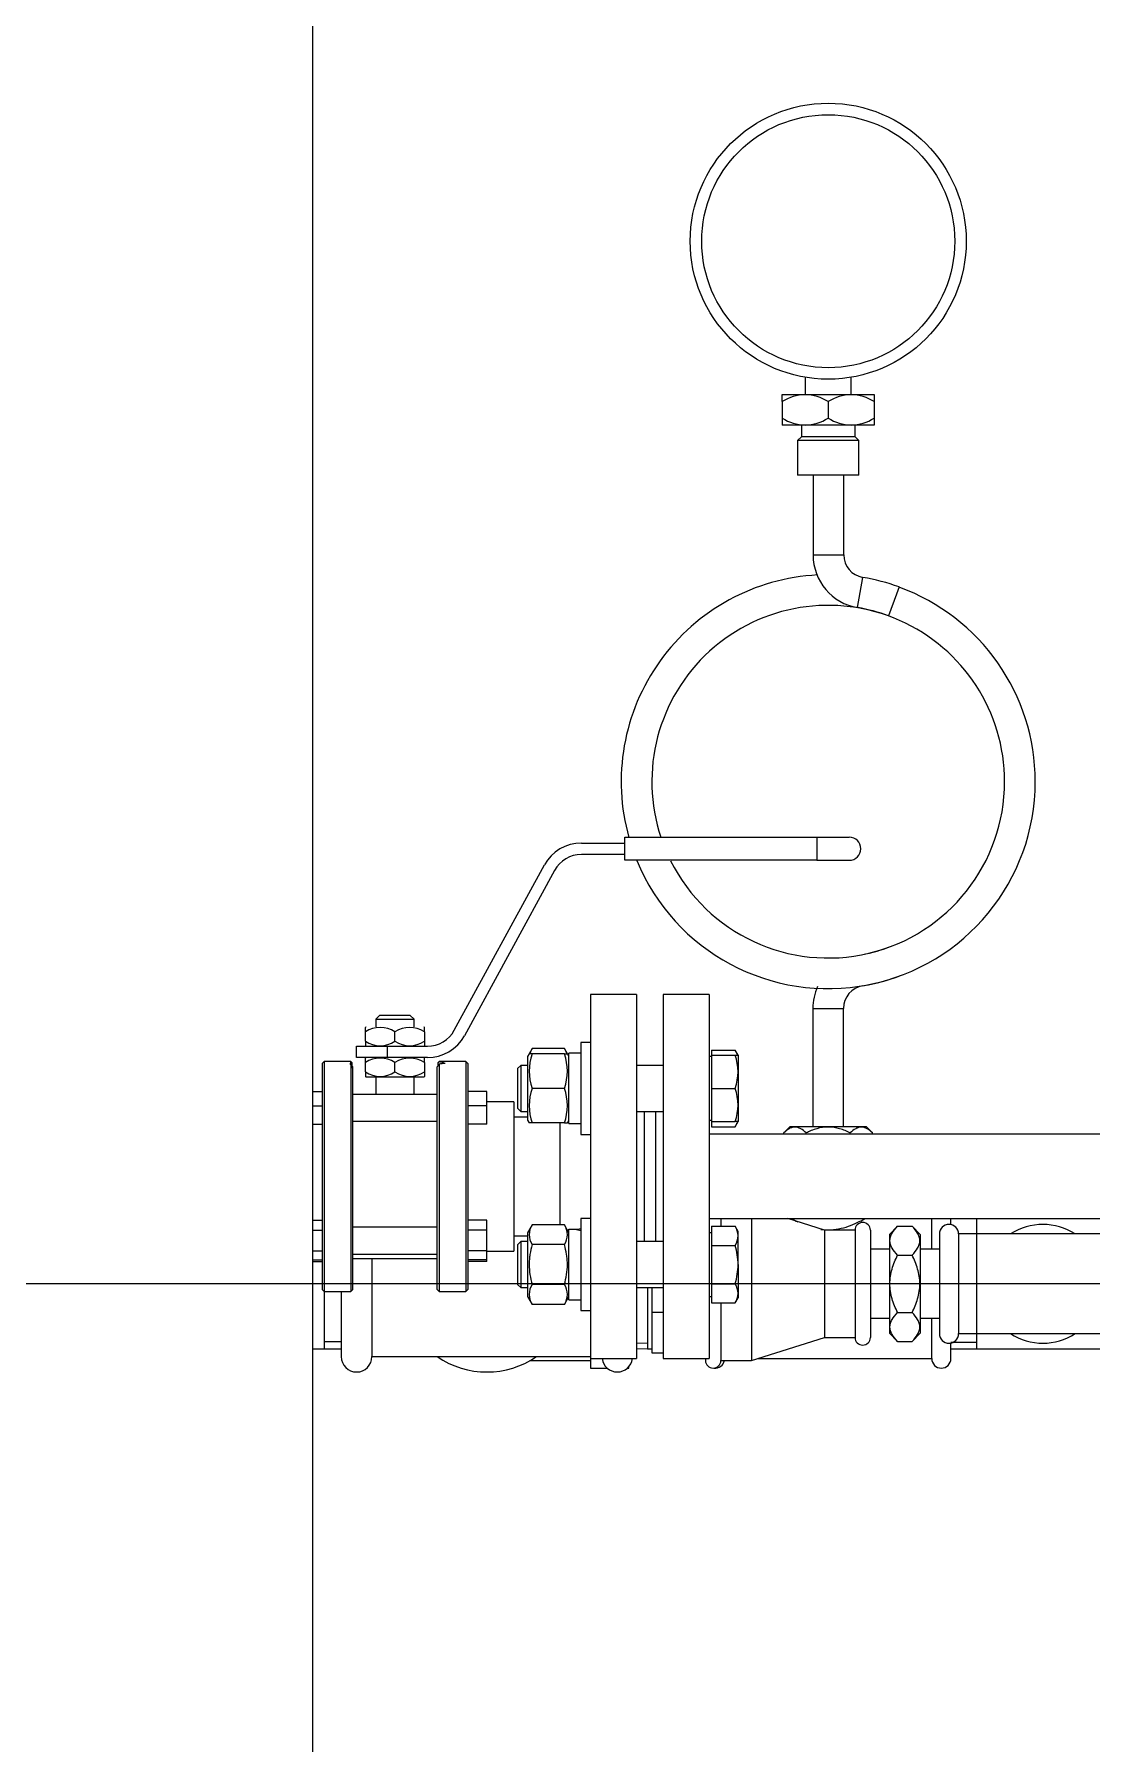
# Model space of a CAD drawing. Extents: x -681219 to -550379, y -242630 to -158199.
# Drawn here: x -636433 to -635917, y -178615 to -177781 of the extents above; entities that cross this region are included whole.
import ezdxf
from ezdxf.lldxf.tags import DXFTag

# ---------------------------------------------------------------- set-up
doc = ezdxf.new("R2010")
doc.units = 0
doc.header["$LTSCALE"] = 1000
for name, color, linetype in [('$TD_AUDIT_GENERATED_(2AE)', 7, 'CONTINUOUS'), ('$TD_AUDIT_GENERATED_(65C)', 7, 'CONTINUOUS'), ('12_GB93', 7, 'CONTINUOUS'), ('12_GB97.1', 7, 'CONTINUOUS'), ('Default', 7, 'CONTINUOUS'), ('DN15-PN1.6_GB911', 7, 'CONTINUOUS'), ('DN15_GB3289.10_A', 7, 'CONTINUOUS'), ('DN15_GB3289.2_A', 7, 'CONTINUOUS'), ('DN25_GB3289.10_A', 7, 'CONTINUOUS'), ('DN25×15_GB3289.1', 7, 'CONTINUOUS'), ('DN25×15_GB3289.2', 7, 'CONTINUOUS'), ('M12_GB6170', 7, 'CONTINUOUS'), ('M12×50_GB5782', 7, 'CONTINUOUS'), ('MYGL011000352', 7, 'CONTINUOUS'), ('MYGL165_070102', 7, 'CONTINUOUS'), ('Y(YZ.Z)-100压力表1.', 7, 'CONTINUOUS'), ('不锈钢内接头DN15', 7, 'CONTINUOUS'), ('不锈钢外丝D25', 7, 'CONTINUOUS'), ('不锈钢弯头D25', 7, 'CONTINUOUS'), ('环形虹吸管G0.5（铜）', 7, 'CONTINUOUS'), ('球阀DN15法兰不锈钢', 7, 'CONTINUOUS')]:
    doc.layers.add(name, color=color, linetype=linetype)
tags = doc.linetypes.add('CENTER2', pattern=[28.575, 19.05, -3.175, 3.175, -3.175]).pattern_tags.tags
tags[10:11] = [DXFTag(74, 4), DXFTag(75, 0), DXFTag(340, '0'), DXFTag(46, 0.0), DXFTag(50, 0.0), DXFTag(44, 0.0), DXFTag(45, 0.0)]
tags[8:9] = [DXFTag(74, 4), DXFTag(75, 0), DXFTag(340, '0'), DXFTag(46, 0.0), DXFTag(50, 0.0), DXFTag(44, 0.0), DXFTag(45, 0.0)]
tags[6:7] = [DXFTag(74, 4), DXFTag(75, 0), DXFTag(340, '0'), DXFTag(46, 0.0), DXFTag(50, 0.0), DXFTag(44, 0.0), DXFTag(45, 0.0)]
tags[4:5] = [DXFTag(74, 4), DXFTag(75, 0), DXFTag(340, '0'), DXFTag(46, 0.0), DXFTag(50, 0.0), DXFTag(44, 0.0), DXFTag(45, 0.0)]

# ---------------------------------------------------------------- blocks, each defined once
blk = doc.blocks.new('SEANNOT_GROUP57')
at = {"layer": 'Default', "color": 7, "linetype": 'CENTER2'}
blk.add_line((634.561, 521.491), (277.05, 521.491), dxfattribs=at)

msp = doc.modelspace()

# ---------------------------------------------------------------- linework, layer by layer
at = {"layer": '$TD_AUDIT_GENERATED_(2AE)', "color": 7, "linetype": 'Continuous'}
msp.add_line((-636297.343, -177720.0298), (-636297.343, -179156.4514), dxfattribs=at)
at = {"layer": '$TD_AUDIT_GENERATED_(65C)', "color": 7, "linetype": 'Continuous'}
for p, q in [((-635973.213, -178422.3427), (-635973.213, -178358.7512)), ((-635985.9313, -178419.0696), (-635973.213, -178419.0696)), ((-635985.9313, -178422.3427), (-635867.1647, -178422.3427))]:
    msp.add_line(p, q, dxfattribs=at)
at = {"layer": '12_GB93', "color": 7, "linetype": 'Continuous'}
for p, q in [((-636172.2172, -178312.4023), (-636172.2172, -178277.988)), ((-636166.4192, -178277.988), (-636172.2172, -178277.988)), ((-636172.2172, -178312.4023), (-636166.4192, -178312.4023)), ((-636172.2172, -178398.3668), (-636172.2172, -178363.9525)), ((-636172.2172, -178365.6358), (-636172.2172, -178364.6796)), ((-636166.4192, -178363.9525), (-636167.2683, -178363.9525)), ((-636172.2172, -178398.3668), (-636166.4192, -178398.3668))]:
    msp.add_line(p, q, dxfattribs=at)
for centre, start, end in [((-636171.3681, -178381.1597), 73.285053, 92.8284743), ((-636167.2683, -178381.1597), 87.1715257, 96.8420175)]:
    msp.add_arc(centre, 17.2071, start, end, dxfattribs=at)
at = {"layer": '12_GB97.1', "color": 7, "linetype": 'Continuous'}
for p, q in [((-636166.4192, -178272.7511), (-636166.4192, -178317.6393)), ((-636161.7433, -178272.7511), (-636166.4192, -178272.7511)), ((-636166.4192, -178317.6393), (-636161.7433, -178317.6393)), ((-636166.4192, -178358.7156), (-636166.4192, -178403.6037)), ((-636161.7433, -178358.7156), (-636166.4192, -178358.7156)), ((-636166.4192, -178403.6037), (-636161.7433, -178403.6037))]:
    msp.add_line(p, q, dxfattribs=at)
at = {"layer": 'DN15-PN1.6_GB911', "color": 7, "linetype": 'Continuous'}
for p, q in [((-636126.2069, -178249.3362), (-636126.2069, -178427.0186)), ((-636103.7628, -178249.3362), (-636126.2069, -178249.3362)), ((-636103.7628, -178249.3362), (-636103.7628, -178427.0186)), ((-636129.9476, -178306.4172), (-636129.9476, -178369.9376)), ((-636126.2069, -178427.0186), (-636103.7628, -178427.0186))]:
    msp.add_line(p, q, dxfattribs=at)
at = {"layer": 'DN15_GB3289.10_A', "color": 7, "linetype": 'Continuous'}
for p, q in [((-635991.5423, -178366.2325), (-635991.5423, -178414.8614)), ((-635982.1906, -178366.2325), (-635982.1906, -178414.8614)), ((-635941.0432, -178366.2325), (-635982.1906, -178366.2325)), ((-635899.8957, -178366.2325), (-635941.0432, -178366.2325)), ((-635982.1906, -178414.8614), (-635941.0432, -178414.8614)), ((-635941.0432, -178414.8614), (-635899.8957, -178414.8614))]:
    msp.add_line(p, q, dxfattribs=at)
for centre, radius, start, end in [((-635986.8665, -178366.2325), 4.6759, 0, 180), ((-635941.0432, -178390.547), 28.9903, 57.0041145, 122.9958855), ((-635986.8665, -178414.8614), 4.6759, 180, 0), ((-635941.0432, -178390.547), 28.9903, 237.0041145, 302.9958855)]:
    msp.add_arc(centre, radius, start, end, dxfattribs=at)
at = {"layer": 'DN15_GB3289.2_A', "color": 7, "linetype": 'Continuous'}
for start, end in [(57.0041145, 122.9958855), (237.0041145, 302.9958855)]:
    msp.add_arc((-635941.0432, -178390.547), 28.9903, start, end, dxfattribs=at)
at = {"layer": 'DN25_GB3289.10_A', "color": 7, "linetype": 'Continuous'}
for p, q in [((-636268.3528, -178378.2139), (-636268.3528, -178426.0834)), ((-636283.3155, -178394.2876), (-636283.3155, -178426.0834)), ((-636268.3528, -178426.0834), (-636212.2425, -178426.0834)), ((-636212.2425, -178426.0834), (-636161.7433, -178426.0834))]:
    msp.add_line(p, q, dxfattribs=at)
for centre, radius, start, end in [((-636275.8341, -178426.0834), 7.4814, 180, 0), ((-636212.2425, -178390.547), 43.0178, 235.6988472, 304.3011528), ((-636148.651, -178426.0834), 7.4814, 187.1807558, 352.8192442)]:
    msp.add_arc(centre, radius, start, end, dxfattribs=at)
at = {"layer": 'DN25×15_GB3289.1', "color": 7, "linetype": 'Continuous'}
for p, q in [((-635995.283, -178373.7139), (-635995.283, -178358.7512)), ((-635985.9313, -178361.6511), (-635985.9313, -178358.7512)), ((-635995.283, -178427.0186), (-635995.283, -178407.38)), ((-635985.9313, -178427.0186), (-635985.9313, -178419.4428)), ((-636080.2277, -178427.0186), (-635995.283, -178427.0186))]:
    msp.add_line(p, q, dxfattribs=at)
for centre, start, end in [((-636100.9573, -178427.0186), 263.9558021, 348.463041), ((-635990.6072, -178427.0186), 180, 0)]:
    msp.add_arc(centre, 4.6759, start, end, dxfattribs=at)
for points, knots in [([(-636063.6414, -178358.7415), (-636063.6226, -178358.752), (-636063.6038, -178358.7626), (-636062.6533, -178359.2951), (-636061.6516, -178359.8306), (-636060.5862, -178360.3533)], [0.6244801363, 0.6244801363, 0.6244801363, 0.6244801363, 0.625, 0.625, 0.6507119521, 0.6507119521, 0.6507119521, 0.6507119521]), ([(-636049.4175, -178363.9723), (-636048.2279, -178364.1369), (-636047.0151, -178364.2284), (-636042.3301, -178364.2303), (-636038.9276, -178363.4963), (-636032.9304, -178361.3935), (-636030.2461, -178360.0428), (-636027.9578, -178358.761), (-636027.9306, -178358.7457), (-636027.9035, -178358.7305)], [0.727937079, 0.727937079, 0.727937079, 0.727937079, 0.75, 0.75, 0.8125, 0.8125, 0.875, 0.875, 0.875752679, 0.875752679, 0.875752679, 0.875752679])]:
    msp.add_open_spline(points, degree=3, knots=knots, dxfattribs=at)
at = {"layer": 'DN25×15_GB3289.2', "color": 7, "linetype": 'Continuous'}
for p, q in [((-636098.1518, -178358.7512), (-636098.1518, -178362.4282)), ((-636083.189, -178358.7512), (-636083.189, -178427.9538)), ((-636047.6526, -178364.3622), (-636065.4208, -178358.7512)), ((-636047.6526, -178364.3622), (-636047.6526, -178416.7317)), ((-636032.6898, -178364.3622), (-636047.6526, -178364.3622)), ((-636032.6898, -178364.3622), (-636032.6898, -178416.7317)), ((-636025.2085, -178364.3622), (-636025.2085, -178416.7317)), ((-636098.1518, -178399.8911), (-636098.1518, -178427.9538)), ((-636083.189, -178427.9538), (-636047.6526, -178416.7317)), ((-636047.6526, -178416.7317), (-636032.6898, -178416.7317)), ((-636105.6331, -178427.0186), (-636105.6331, -178427.9538)), ((-636098.1518, -178427.9538), (-636083.189, -178427.9538))]:
    msp.add_line(p, q, dxfattribs=at)
for centre, start, end in [((-636028.9492, -178364.3622), 0, 180), ((-636028.9492, -178416.7317), 180, 0), ((-636101.8924, -178427.9538), 180, 0)]:
    msp.add_arc(centre, 3.7407, start, end, dxfattribs=at)
at = {"layer": 'M12_GB6170', "color": 7, "linetype": 'Continuous'}
for p, q in [((-636191.661, -178278.3621), (-636192.4169, -178279.6713)), ((-636190.1572, -178275.7575), (-636191.661, -178278.3621)), ((-636190.1574, -178278.3621), (-636191.661, -178278.3621)), ((-636174.4768, -178278.3621), (-636190.1574, -178278.3621)), ((-636174.477, -178275.7575), (-636190.1572, -178275.7575)), ((-636172.9732, -178278.3621), (-636174.477, -178275.7575)), ((-636174.4768, -178278.3621), (-636172.9732, -178278.3621)), ((-636172.2172, -178279.6713), (-636172.9732, -178278.3621)), ((-636192.4169, -178279.6713), (-636192.4169, -178310.719)), ((-636174.477, -178295.1952), (-636190.1572, -178295.1952)), ((-636192.4169, -178310.719), (-636191.661, -178312.0282)), ((-636190.1574, -178312.0282), (-636191.661, -178312.0282)), ((-636174.4768, -178312.0282), (-636190.1574, -178312.0282)), ((-636174.4768, -178312.0282), (-636172.9732, -178312.0282)), ((-636172.9732, -178312.0282), (-636172.2172, -178310.719)), ((-636190.1572, -178361.7219), (-636192.4169, -178365.6358)), ((-636174.477, -178361.7219), (-636190.1572, -178361.7219)), ((-636172.2172, -178365.6358), (-636174.477, -178361.7219)), ((-636192.4169, -178365.6358), (-636192.4169, -178396.6835)), ((-636174.4768, -178371.4408), (-636190.1574, -178371.4408)), ((-636174.4768, -178390.8785), (-636190.1574, -178390.8785)), ((-636192.4169, -178396.6835), (-636190.1572, -178400.5974)), ((-636174.477, -178400.5974), (-636190.1572, -178400.5974)), ((-636174.477, -178400.5974), (-636172.2172, -178396.6835))]:
    msp.add_line(p, q, dxfattribs=at)
for centre, radius, start, end in [((-636167.139, -178286.7783), 24.5088, 159.9161491, 200.0855317), ((-636182.9417, -178280.6171), 8.6994, 146.0398026, 161.9737368), ((-636181.6925, -178280.6171), 8.6994, 15.1121031, 33.9600488), ((-636197.4951, -178286.7783), 24.5087, 339.9144081, 20.0839111), ((-636167.1391, -178303.612), 24.5087, 159.9144081, 200.0839111), ((-636197.4952, -178303.612), 24.5088, 339.9161491, 20.0855317), ((-636182.9417, -178366.5816), 8.6994, 146.0398026, 213.9572863), ((-636181.6925, -178366.5816), 8.6994, 326.0428623, 33.9600488), ((-636182.9417, -178395.7378), 8.6994, 146.0428623, 213.9600488), ((-636181.6925, -178395.7378), 8.6994, 326.0398026, 33.9572863)]:
    msp.add_arc(centre, radius, start, end, dxfattribs=at)
for points, knots in [([(-636190.1574, -178371.4408), (-636190.6109, -178373.0118), (-636190.9887, -178374.6035), (-636191.384, -178377.038), (-636191.4872, -178377.8592), (-636191.626, -178379.5118), (-636191.6609, -178380.3356), (-636191.6612, -178382.7993), (-636191.5201, -178384.4315), (-636190.9967, -178387.6783), (-636190.6138, -178389.2977), (-636190.1574, -178390.8785)], [0, 0, 0, 0, 0.25, 0.25, 0.375, 0.375, 0.5, 0.5, 0.75, 0.75, 1, 1, 1, 1]), ([(-636174.4768, -178390.8785), (-636174.0204, -178389.2977), (-636173.6375, -178387.6783), (-636173.1141, -178384.4315), (-636172.973, -178382.7993), (-636172.9732, -178380.3356), (-636173.0082, -178379.5118), (-636173.147, -178377.8592), (-636173.2502, -178377.038), (-636173.6455, -178374.6035), (-636174.0232, -178373.0118), (-636174.4768, -178371.4408)], [0, 0, 0, 0, 0.25, 0.25, 0.5, 0.5, 0.625, 0.625, 0.75, 0.75, 1, 1, 1, 1])]:
    msp.add_open_spline(points, degree=3, knots=knots, dxfattribs=at)
at = {"layer": 'M12×50_GB5782', "color": 7, "linetype": 'Continuous'}
for p, q in [((-636102.6406, -178276.4637), (-636091.1844, -178276.4637)), ((-636102.6406, -178276.4637), (-636102.6406, -178278.9737)), ((-636102.6406, -178278.9737), (-636091.1842, -178278.9737)), ((-636102.6406, -178278.9737), (-636102.6406, -178295.1952)), ((-636089.7352, -178278.9737), (-636091.1844, -178276.4637)), ((-636091.1842, -178278.9737), (-636089.7352, -178278.9737)), ((-636089.7352, -178278.9737), (-636089.7352, -178311.4166)), ((-636195.7087, -178283.9731), (-636197.2798, -178285.5442)), ((-636197.2798, -178285.5442), (-636197.2798, -178304.8461)), ((-636195.7087, -178283.9731), (-636195.7087, -178306.4172)), ((-636192.4169, -178283.9731), (-636195.7087, -178283.9731)), ((-636126.2069, -178283.9731), (-636139.2993, -178283.9731)), ((-636102.6406, -178279.6713), (-636103.7628, -178279.6713)), ((-636102.6406, -178295.1952), (-636091.1844, -178295.1952)), ((-636102.6406, -178295.1952), (-636102.6406, -178311.4166)), ((-636197.2798, -178304.8461), (-636195.7087, -178306.4172)), ((-636195.7087, -178306.4172), (-636192.4169, -178306.4172)), ((-636139.2993, -178306.4172), (-636126.2069, -178306.4172)), ((-636103.7628, -178310.719), (-636102.6406, -178310.719)), ((-636102.6406, -178311.4166), (-636091.1842, -178311.4166)), ((-636102.6406, -178311.4166), (-636102.6406, -178313.9266)), ((-636091.1844, -178313.9266), (-636089.7352, -178311.4166)), ((-636089.7352, -178311.4166), (-636091.1842, -178311.4166)), ((-636102.6406, -178313.9266), (-636091.1844, -178313.9266)), ((-636102.6406, -178362.4282), (-636091.1844, -178362.4282)), ((-636102.6406, -178362.4282), (-636102.6406, -178371.7939)), ((-636089.7352, -178364.9382), (-636091.1844, -178362.4282)), ((-636195.7087, -178369.9376), (-636197.2798, -178371.5087)), ((-636195.7087, -178369.9376), (-636195.7087, -178392.3817)), ((-636192.4169, -178369.9376), (-636195.7087, -178369.9376)), ((-636126.2069, -178369.9376), (-636139.2993, -178369.9376)), ((-636102.6406, -178365.6358), (-636103.7628, -178365.6358)), ((-636089.7352, -178381.1597), (-636089.7352, -178364.9382)), ((-636197.2798, -178371.5087), (-636197.2798, -178390.8106)), ((-636102.6406, -178371.7939), (-636091.1842, -178371.7939)), ((-636102.6406, -178371.7939), (-636102.6406, -178390.5254)), ((-636089.7352, -178381.1597), (-636089.7352, -178397.3811)), ((-636197.2798, -178390.8106), (-636195.7087, -178392.3817)), ((-636195.7087, -178392.3817), (-636192.4169, -178392.3817)), ((-636139.2993, -178392.3817), (-636126.2069, -178392.3817)), ((-636102.6406, -178390.5254), (-636091.1842, -178390.5254)), ((-636102.6406, -178390.5254), (-636102.6406, -178399.8911)), ((-636103.7628, -178396.6835), (-636102.6406, -178396.6835)), ((-636102.6406, -178399.8911), (-636091.1844, -178399.8911)), ((-636091.1844, -178399.8911), (-636089.7352, -178397.3811))]:
    msp.add_line(p, q, dxfattribs=at)
for centre, radius, start, end in [((-636098.1378, -178281.1468), 8.3833, 15.2184717, 33.9600488), ((-636113.3662, -178287.0841), 23.6182, 339.9144082, 20.0839111), ((-636113.3663, -178303.3062), 23.6183, 339.9161491, 20.0855316), ((-636098.1377, -178309.2436), 8.3833, 326.0398026, 341.9650924), ((-636098.1378, -178367.1112), 8.3833, 326.0428623, 33.9600488), ((-636098.1377, -178395.2081), 8.3833, 326.0398026, 33.9572862)]:
    msp.add_arc(centre, radius, start, end, dxfattribs=at)
for points in [[(-636089.7352, -178381.1597), (-636089.7352, -178379.5761), (-636089.875, -178377.9709), (-636090.3829, -178374.8426), (-636090.747, -178373.3083), (-636091.1842, -178371.7939)], [(-636091.1842, -178390.5254), (-636090.7444, -178389.0021), (-636090.3756, -178387.442), (-636089.8713, -178384.3147), (-636089.7352, -178382.7423), (-636089.7352, -178381.1597)]]:
    msp.add_open_spline(points, degree=3, knots=[0, 0, 0, 0, 0.5, 0.5, 1, 1, 1, 1], dxfattribs=at)
at = {"layer": 'MYGL011000352', "color": 7, "linetype": 'Continuous'}
for p, q in [((-636291.732, -178390.547), (-636291.732, -178422.3427)), ((-636283.3155, -178418.8742), (-636291.732, -178418.8742)), ((-636297.343, -178422.3427), (-636283.3155, -178422.3427))]:
    msp.add_line(p, q, dxfattribs=at)
at = {"layer": 'MYGL165_070102', "color": 7, "linetype": 'Continuous'}
for p, q in [((-635826.9524, -178317.6037), (-636103.7628, -178317.6037)), ((-636103.7628, -178358.7512), (-635826.9524, -178358.7512))]:
    msp.add_line(p, q, dxfattribs=at)
at = {"layer": 'Y(YZ.Z)-100压力表1.', "color": 7, "linetype": 'Continuous'}
for p, q in [((-636056.9858, -177948.2048), (-636056.9858, -177956.6279)), ((-636034.5417, -177956.6279), (-636034.5417, -177948.2048)), ((-636068.2078, -177956.6279), (-636056.9858, -177956.6279)), ((-636068.2078, -177960.1), (-636068.2078, -177956.6279)), ((-636068.2078, -177960.1), (-636068.2078, -177968.1185)), ((-636056.9858, -177956.6279), (-636034.5417, -177956.6279)), ((-636045.7637, -177960.1), (-636045.7637, -177968.1185)), ((-636034.5417, -177956.6279), (-636023.3196, -177956.6279)), ((-636023.3196, -177956.6279), (-636023.3196, -177960.1)), ((-636023.3196, -177960.1), (-636023.3196, -177968.1185)), ((-636068.2078, -177968.1185), (-636068.2078, -177971.5907)), ((-636023.3196, -177968.1185), (-636023.3196, -177971.5907)), ((-636056.9858, -177971.5907), (-636068.2078, -177971.5907)), ((-636058.8561, -177977.2017), (-636060.7264, -177979.072)), ((-636058.8561, -177971.5907), (-636058.8561, -177977.2017)), ((-636032.6713, -177977.2017), (-636058.8561, -177977.2017)), ((-636034.5417, -177971.5907), (-636056.9858, -177971.5907)), ((-636023.3196, -177971.5907), (-636034.5417, -177971.5907)), ((-636032.6713, -177977.2017), (-636032.6713, -177971.5907)), ((-636030.801, -177979.072), (-636032.6713, -177977.2017)), ((-636030.801, -177979.072), (-636060.7264, -177979.072)), ((-636060.7264, -177979.072), (-636060.7264, -177995.9051)), ((-636030.801, -177995.9051), (-636030.801, -177979.072)), ((-636030.801, -177995.9051), (-636060.7264, -177995.9051))]:
    msp.add_line(p, q, dxfattribs=at)
for radius in [67.3323, 61.7212]:
    msp.add_circle((-636045.7637, -177881.8143), radius, dxfattribs=at)
for centre, radius, start, end in [((-636056.3628, -177978.5125), 21.8934, 91.6304664, 122.7537811), ((-636057.7533, -177978.9799), 22.3651, 57.5824775, 88.033275), ((-636033.9176, -177978.5162), 21.8972, 91.6332439, 122.7510036), ((-636035.1652, -177978.5144), 21.8953, 57.2476298, 88.3681228), ((-636056.3362, -177949.62), 21.9802, 237.309237, 268.3065156), ((-636057.6112, -177949.6981), 21.9015, 271.6363727, 302.7478747), ((-636033.918, -177949.7039), 21.8956, 237.2478629, 268.3678896), ((-636035.1633, -177949.7105), 21.889, 271.6272879, 302.7569596)]:
    msp.add_arc(centre, radius, start, end, dxfattribs=at)
at = {"layer": '不锈钢内接头DN15', "color": 7, "linetype": 'Continuous'}
for p, q in [((-636011.9083, -178362.4711), (-636015.8568, -178366.4196)), ((-636011.9083, -178362.4711), (-636004.8425, -178362.4711)), ((-636000.8941, -178366.4196), (-636004.8425, -178362.4711)), ((-636015.8568, -178366.4196), (-636015.8568, -178414.6743)), ((-636000.8941, -178366.4196), (-636000.8941, -178414.6743)), ((-636015.8568, -178373.7139), (-636025.2085, -178373.7139)), ((-636011.9083, -178376.509), (-636004.8425, -178376.509)), ((-635991.5423, -178373.7139), (-636000.8941, -178373.7139)), ((-636025.2085, -178407.38), (-636015.8568, -178407.38)), ((-636011.9083, -178404.5849), (-636004.8425, -178404.5849)), ((-636000.8941, -178407.38), (-635991.5423, -178407.38)), ((-636015.8568, -178414.6743), (-636011.9083, -178418.6228)), ((-636011.9083, -178418.6228), (-636004.8425, -178418.6228)), ((-636004.8425, -178418.6228), (-636000.8941, -178414.6743))]:
    msp.add_line(p, q, dxfattribs=at)
for points, knots in [([(-636011.9083, -178376.509), (-636013.0021, -178375.4152), (-636013.9393, -178374.2913), (-636014.7788, -178372.823), (-636014.9299, -178372.5261), (-636015.1938, -178371.925), (-636015.3065, -178371.6205), (-636015.5772, -178370.7097), (-636015.6694, -178370.1018), (-636015.67, -178368.8842), (-636015.5784, -178368.2745), (-636015.2157, -178367.0536), (-636014.9482, -178366.4539), (-636013.9439, -178364.6955), (-636013.0066, -178363.5694), (-636011.9083, -178362.4711)], [0, 0, 0, 0, 0.25, 0.25, 0.3125, 0.3125, 0.375, 0.375, 0.5, 0.5, 0.625, 0.625, 0.75, 0.75, 1, 1, 1, 1]), ([(-636004.8425, -178376.509), (-636003.7487, -178375.4152), (-636002.8115, -178374.2913), (-636001.972, -178372.823), (-636001.821, -178372.5261), (-636001.5571, -178371.925), (-636001.4443, -178371.6205), (-636001.1736, -178370.7097), (-636001.0814, -178370.1018), (-636001.0808, -178368.8842), (-636001.1725, -178368.2745), (-636001.5351, -178367.0536), (-636001.8026, -178366.4539), (-636002.8069, -178364.6955), (-636003.7442, -178363.5694), (-636004.8425, -178362.4711)], [0, 0, 0, 0, 0.25, 0.25, 0.3125, 0.3125, 0.375, 0.375, 0.5, 0.5, 0.625, 0.625, 0.75, 0.75, 1, 1, 1, 1]), ([(-636011.9083, -178404.5849), (-636012.9972, -178402.407), (-636013.9372, -178400.16), (-636015.2901, -178395.4215), (-636015.6679, -178393.013), (-636015.6707, -178389.3414), (-636015.5765, -178388.1023), (-636015.2168, -178385.6828), (-636014.9526, -178384.4925), (-636014.2834, -178382.1443), (-636013.8768, -178380.9819), (-636012.9592, -178378.7044), (-636012.4516, -178377.5957), (-636011.9083, -178376.509)], [0, 0, 0, 0, 0.25, 0.25, 0.5, 0.5, 0.625, 0.625, 0.75, 0.75, 0.875, 0.875, 1, 1, 1, 1]), ([(-636004.8425, -178404.5849), (-636003.7536, -178402.407), (-636002.8136, -178400.16), (-636001.4607, -178395.4215), (-636001.0829, -178393.013), (-636001.0802, -178389.3414), (-636001.1744, -178388.1023), (-636001.534, -178385.6828), (-636001.7983, -178384.4925), (-636002.4674, -178382.1443), (-636002.8741, -178380.9819), (-636003.7917, -178378.7044), (-636004.2992, -178377.5957), (-636004.8425, -178376.509)], [0, 0, 0, 0, 0.25, 0.25, 0.5, 0.5, 0.625, 0.625, 0.75, 0.75, 0.875, 0.875, 1, 1, 1, 1]), ([(-636011.9083, -178418.6228), (-636013.0018, -178417.5293), (-636013.9388, -178416.4058), (-636014.7783, -178414.9379), (-636014.9293, -178414.6411), (-636015.1933, -178414.0401), (-636015.306, -178413.7357), (-636015.5769, -178412.8252), (-636015.6692, -178412.2174), (-636015.6702, -178411.0001), (-636015.5788, -178410.3907), (-636015.2167, -178409.1701), (-636014.9494, -178408.5703), (-636013.9455, -178406.8113), (-636013.0077, -178405.6844), (-636011.9083, -178404.5849)], [0, 0, 0, 0, 0.25, 0.25, 0.3125, 0.3125, 0.375, 0.375, 0.5, 0.5, 0.625, 0.625, 0.75, 0.75, 1, 1, 1, 1]), ([(-636004.8425, -178418.6228), (-636003.749, -178417.5293), (-636002.812, -178416.4058), (-636001.9725, -178414.9379), (-636001.8215, -178414.6411), (-636001.5576, -178414.0401), (-636001.4448, -178413.7357), (-636001.174, -178412.8252), (-636001.0816, -178412.2174), (-636001.0806, -178411.0001), (-636001.172, -178410.3907), (-636001.5341, -178409.1701), (-636001.8014, -178408.5703), (-636002.8053, -178406.8113), (-636003.7431, -178405.6844), (-636004.8425, -178404.5849)], [0, 0, 0, 0, 0.25, 0.25, 0.3125, 0.3125, 0.375, 0.375, 0.5, 0.5, 0.625, 0.625, 0.75, 0.75, 1, 1, 1, 1])]:
    msp.add_open_spline(points, degree=3, knots=knots, dxfattribs=at)
at = {"layer": '不锈钢外丝D25', "color": 7, "linetype": 'Continuous'}
for p, q in [((-636133.8753, -178392.3817), (-636133.8753, -178422.3427)), ((-636131.8179, -178392.3817), (-636131.8179, -178404.4073)), ((-636131.8179, -178404.4073), (-636126.2069, -178404.4073)), ((-636131.8179, -178404.4073), (-636131.8179, -178424.2131)), ((-636139.2129, -178419.4097), (-636133.8753, -178419.5765)), ((-636139.2993, -178422.1732), (-636133.8753, -178422.3427)), ((-636133.8753, -178422.3427), (-636131.8179, -178422.3427)), ((-636131.8179, -178424.2131), (-636126.2069, -178424.2131))]:
    msp.add_line(p, q, dxfattribs=at)
at = {"layer": '不锈钢弯头D25', "color": 7, "linetype": 'Continuous'}
for p, q in [((-636190.9996, -178427.9538), (-636161.9548, -178427.9538)), ((-636161.7433, -178427.0186), (-636161.7433, -178431.6944)), ((-636161.7433, -178431.6944), (-636153.5994, -178431.6944)), ((-636143.7025, -178431.6944), (-636143.0399, -178431.6944)), ((-636143.0399, -178431.6944), (-636143.0399, -178431.0319))]:
    msp.add_line(p, q, dxfattribs=at)
at = {"layer": '环形虹吸管G0.5（铜）', "color": 7, "linetype": 'Continuous'}
for p, q in [((-636053.1419, -177995.9051), (-636053.1419, -178034.8815)), ((-636038.1792, -178034.8815), (-636038.1792, -177995.9051)), ((-636053.1419, -178034.8815), (-636038.1792, -178034.8815)), ((-636031.4072, -178060.5983), (-636028.9135, -178045.8448)), ((-636011.1849, -178050.5279), (-636012.4544, -178054.0158)), ((-636012.4544, -178054.0158), (-636016.3378, -178064.6853)), ((-636053.2636, -178256.1832), (-636038.3009, -178256.1832)), ((-636053.2636, -178256.1832), (-636053.2636, -178313.863)), ((-636038.3009, -178313.863), (-636038.3009, -178256.1832)), ((-636064.2986, -178313.863), (-636067.3791, -178316.9434)), ((-636067.3791, -178317.6037), (-636067.3791, -178316.9434)), ((-636064.2986, -178313.863), (-636027.2659, -178313.863)), ((-636056.5806, -178317.6037), (-636056.5806, -178316.9434)), ((-636034.9838, -178317.6037), (-636034.9838, -178316.9434)), ((-636024.1854, -178316.9434), (-636027.2659, -178313.863)), ((-636024.1854, -178317.6037), (-636024.1854, -178316.9434))]:
    msp.add_line(p, q, dxfattribs=at)
for centre, radius, start, end in [((-636027.0603, -178034.8815), 26.0816, 180, 260.4059318), ((-636027.0603, -178034.8815), 11.1189, 180, 260.4059318), ((-636045.7637, -178145.5323), 100.9984, 92.9396502, 195.6921799), ((-636045.7637, -178145.5323), 101.1016, 70, 80.4059318), ((-636045.7637, -178145.5323), 100.9984, 0, 70), ((-636045.7637, -178145.5323), 86.0357, 0, 198.3768165), ((-636045.7637, -178145.5323), 86.1388, 70, 80.4059318), ((-636045.7637, -178145.5323), 100.9984, 202.3850434, 0), ((-636045.7637, -178145.5323), 86.0357, 206.6754825, 0), ((-636045.7637, -178145.5323), 86.0172, 279.5940682, 290), ((-636027.0603, -178256.1832), 26.2033, 156.0370987, 180), ((-636027.0603, -178256.1832), 11.2406, 99.5940682, 180), ((-636045.7637, -178145.5323), 100.9799, 279.5940682, 290)]:
    msp.add_arc(centre, radius, start, end, dxfattribs=at)
for points, knots in [([(-636056.5806, -178316.9434), (-636057.4214, -178316.1027), (-636058.2857, -178315.3816), (-636059.642, -178314.6061), (-636060.1081, -178314.3986), (-636061.0409, -178314.1214), (-636061.5083, -178314.0503), (-636062.4451, -178314.0497), (-636062.9145, -178314.1202), (-636063.8551, -178314.3997), (-636064.3145, -178314.6047), (-636065.6664, -178315.3765), (-636066.5334, -178316.0978), (-636067.3791, -178316.9434)], [0, 0, 0, 0, 0.25, 0.25, 0.375, 0.375, 0.5, 0.5, 0.625, 0.625, 0.75, 0.75, 1, 1, 1, 1]), ([(-636034.9838, -178316.9434), (-636036.6735, -178316.0986), (-636038.4041, -178315.3793), (-636041.0901, -178314.6105), (-636042.001, -178314.4063), (-636043.861, -178314.1259), (-636044.8189, -178314.051), (-636047.6512, -178314.0481), (-636049.5069, -178314.3365), (-636053.1662, -178315.3782), (-636054.9018, -178316.104), (-636056.5806, -178316.9434)], [0, 0, 0, 0, 0.25, 0.25, 0.375, 0.375, 0.5, 0.5, 0.75, 0.75, 1, 1, 1, 1]), ([(-636024.1854, -178316.9434), (-636025.0262, -178316.1026), (-636025.8906, -178315.3815), (-636027.247, -178314.606), (-636027.7132, -178314.3985), (-636028.6461, -178314.1213), (-636029.1135, -178314.0503), (-636030.0503, -178314.0498), (-636030.5198, -178314.1203), (-636031.4605, -178314.3999), (-636031.9198, -178314.605), (-636033.2716, -178315.3768), (-636034.1382, -178316.0978), (-636034.9838, -178316.9434)], [0, 0, 0, 0, 0.25, 0.25, 0.375, 0.375, 0.5, 0.5, 0.625, 0.625, 0.75, 0.75, 1, 1, 1, 1])]:
    msp.add_open_spline(points, degree=3, knots=knots, dxfattribs=at)
at = {"layer": '球阀DN15法兰不锈钢', "color": 7, "linetype": 'Continuous'}
for p, q in [((-636166.1453, -178175.4578), (-636144.9103, -178175.4578)), ((-636144.9103, -178172.6523), (-636051.3932, -178172.6523)), ((-636144.9103, -178183.8743), (-636144.9103, -178172.6523)), ((-636051.3932, -178172.6523), (-636035.4954, -178172.6523)), ((-636051.3932, -178172.6523), (-636051.3932, -178183.8743)), ((-636228.1544, -178266.7856), (-636184.2088, -178186.1831)), ((-636144.9103, -178181.0688), (-636166.1453, -178181.0688)), ((-636051.3932, -178183.8743), (-636144.9103, -178183.8743)), ((-636051.3932, -178183.8743), (-636035.4954, -178183.8743)), ((-636179.2824, -178188.869), (-636223.228, -178269.4715)), ((-636161.7433, -178249.3362), (-636161.7433, -178427.0186)), ((-636139.2993, -178249.3362), (-636161.7433, -178249.3362)), ((-636139.2993, -178249.3362), (-636139.2993, -178427.0186)), ((-636264.6121, -178259.6231), (-636266.4824, -178261.4935)), ((-636266.4824, -178261.4935), (-636247.779, -178261.4935)), ((-636266.4824, -178261.4935), (-636266.4824, -178265.2341)), ((-636249.6493, -178259.6231), (-636264.6121, -178259.6231)), ((-636247.779, -178261.4935), (-636249.6493, -178259.6231)), ((-636247.779, -178265.2341), (-636247.779, -178261.4935)), ((-636271.3453, -178265.2341), (-636271.5323, -178265.4212)), ((-636271.5323, -178267.6491), (-636271.5323, -178265.4212)), ((-636271.5323, -178272.1709), (-636271.5323, -178267.6491)), ((-636257.1307, -178272.1709), (-636257.1307, -178267.6491)), ((-636242.7291, -178265.4212), (-636242.9161, -178265.2341)), ((-636242.7291, -178267.6491), (-636242.7291, -178265.4238)), ((-636242.7291, -178267.6491), (-636242.7291, -178272.1709)), ((-636275.8341, -178280.1969), (-636275.8341, -178274.5858)), ((-636275.8341, -178274.5858), (-636260.8714, -178274.5858)), ((-636271.5323, -178272.1709), (-636271.5323, -178274.3988)), ((-636271.5323, -178274.3988), (-636271.3453, -178274.5858)), ((-636260.8714, -178274.5858), (-636241.2914, -178274.5858)), ((-636260.8714, -178274.5858), (-636260.8714, -178280.1969)), ((-636242.9161, -178274.5858), (-636242.7291, -178274.3988)), ((-636242.7291, -178272.1709), (-636242.7291, -178274.3988)), ((-636291.732, -178282.0672), (-636292.6672, -178283.0024)), ((-636292.6672, -178283.0024), (-636292.6672, -178393.3525)), ((-636291.732, -178282.0672), (-636291.732, -178394.2876)), ((-636278.6396, -178282.0672), (-636291.732, -178282.0672)), ((-636278.6396, -178283.1342), (-636278.6396, -178282.0672)), ((-636278.1417, -178282.5651), (-636278.6396, -178282.0672)), ((-636278.6396, -178283.3313), (-636278.6396, -178394.2876)), ((-636278.6396, -178283.3313), (-636278.1417, -178283.9043)), ((-636278.1417, -178282.5651), (-636278.1417, -178283.4767)), ((-636278.1417, -178283.4767), (-636278.1417, -178283.9043)), ((-636278.1417, -178283.9043), (-636278.1417, -178284.9546)), ((-636277.7045, -178284.6002), (-636278.1417, -178284.15)), ((-636278.1417, -178284.9546), (-636277.7045, -178285.4116)), ((-636277.7045, -178285.4116), (-636277.7045, -178284.6002)), ((-636277.7045, -178393.3525), (-636277.7045, -178285.4116)), ((-636260.8714, -178280.1969), (-636275.8341, -178280.1969)), ((-636271.3453, -178280.1969), (-636271.5323, -178280.3839)), ((-636271.5323, -178282.6118), (-636271.5323, -178280.3839)), ((-636271.5323, -178287.1336), (-636271.5323, -178282.6118)), ((-636271.5323, -178287.1336), (-636271.5323, -178289.3615)), ((-636241.2914, -178280.1969), (-636260.8714, -178280.1969)), ((-636257.1307, -178287.1336), (-636257.1307, -178282.6118)), ((-636242.7291, -178280.3839), (-636242.9161, -178280.1969)), ((-636242.7291, -178282.6118), (-636242.7291, -178280.3865)), ((-636242.7291, -178282.6118), (-636242.7291, -178287.1336)), ((-636242.7291, -178287.1336), (-636242.7291, -178289.3615)), ((-636236.557, -178284.6002), (-636236.1197, -178284.15)), ((-636236.557, -178393.3525), (-636236.557, -178284.6002)), ((-636235.6218, -178282.0672), (-636236.1197, -178282.5651)), ((-636236.1197, -178282.5651), (-636236.1197, -178282.7474)), ((-636235.9641, -178282.5841), (-636236.1197, -178282.7474)), ((-636236.1197, -178283.9043), (-636236.1197, -178282.7474)), ((-636236.1197, -178283.9043), (-636235.6218, -178283.3313)), ((-636236.1197, -178284.15), (-636236.1197, -178283.9043)), ((-636235.9641, -178283.7252), (-636235.9641, -178282.5841)), ((-636235.6218, -178282.2906), (-636235.6218, -178282.0672)), ((-636222.5294, -178282.0672), (-636235.6218, -178282.0672)), ((-636235.6218, -178283.3313), (-636235.6218, -178394.2876)), ((-636222.5294, -178282.0672), (-636222.5294, -178394.2876)), ((-636221.5942, -178283.0024), (-636222.5294, -178282.0672)), ((-636221.5942, -178283.0024), (-636221.5942, -178393.3525)), ((-636271.5323, -178289.3615), (-636271.3453, -178289.5486)), ((-636271.3453, -178289.5486), (-636242.9161, -178289.5486)), ((-636266.4824, -178289.5486), (-636266.4824, -178298.141)), ((-636247.779, -178298.141), (-636247.779, -178289.5486)), ((-636242.9161, -178289.5486), (-636242.7291, -178289.3615)), ((-636297.343, -178296.7684), (-636292.6672, -178296.7684)), ((-636297.343, -178303.7287), (-636292.6672, -178303.7287)), ((-636236.557, -178298.141), (-636277.7045, -178298.141)), ((-636212.2425, -178296.7684), (-636221.5942, -178296.7684)), ((-636212.2425, -178303.7287), (-636221.5942, -178303.7287)), ((-636212.2425, -178303.7287), (-636212.2425, -178296.7684)), ((-636199.1502, -178301.7058), (-636212.2425, -178301.7058)), ((-636212.2425, -178312.5872), (-636212.2425, -178303.7287)), ((-636199.1502, -178301.7058), (-636199.1502, -178374.6491)), ((-636277.7045, -178311.2621), (-636236.557, -178311.2621)), ((-636192.4169, -178309.1871), (-636199.1502, -178309.1871)), ((-636176.7061, -178312.1293), (-636176.7061, -178361.7219)), ((-636135.5586, -178306.4172), (-636135.5586, -178369.9376)), ((-636297.343, -178312.5872), (-636292.6672, -178312.5872)), ((-636212.2425, -178312.5872), (-636221.5942, -178312.5872)), ((-636297.343, -178359.5448), (-636292.6672, -178359.5448)), ((-636212.2425, -178359.5448), (-636221.5942, -178359.5448)), ((-636212.2425, -178364.2904), (-636212.2425, -178359.5448)), ((-636297.343, -178364.2904), (-636292.6672, -178364.2904)), ((-636236.557, -178362.9473), (-636277.7045, -178362.9473)), ((-636212.2425, -178364.2904), (-636221.5942, -178364.2904)), ((-636212.2425, -178374.4144), (-636212.2425, -178364.2904)), ((-636199.1502, -178367.1677), (-636192.4169, -178367.1677)), ((-636297.343, -178374.4144), (-636292.6672, -178374.4144)), ((-636297.343, -178378.8437), (-636292.6672, -178378.8437)), ((-636277.7045, -178376.0684), (-636236.557, -178376.0684)), ((-636277.7045, -178378.2139), (-636236.557, -178378.2139)), ((-636212.2425, -178374.4144), (-636221.5942, -178374.4144)), ((-636212.2425, -178378.8437), (-636221.5942, -178378.8437)), ((-636212.2425, -178378.8437), (-636212.2425, -178374.4144)), ((-636212.2425, -178374.6491), (-636199.1502, -178374.6491)), ((-636212.2425, -178379.5864), (-636212.2425, -178378.8437)), ((-636297.343, -178379.5864), (-636292.6672, -178379.5864)), ((-636212.2425, -178379.5864), (-636221.5942, -178379.5864)), ((-636292.6672, -178393.3525), (-636291.732, -178394.2876)), ((-636291.732, -178394.2876), (-636278.6396, -178394.2876)), ((-636278.6396, -178394.2876), (-636277.7045, -178393.3525)), ((-636236.557, -178393.3525), (-636235.6218, -178394.2876)), ((-636235.6218, -178394.2876), (-636222.5294, -178394.2876)), ((-636222.5294, -178394.2876), (-636221.5942, -178393.3525)), ((-636161.7433, -178427.0186), (-636139.2993, -178427.0186))]:
    msp.add_line(p, q, dxfattribs=at)
for centre, radius, start, end in [((-636166.1453, -178196.0315), 20.5737, 90, 151.4001527), ((-636035.4954, -178178.2633), 5.611, 270, 90), ((-636166.1453, -178196.0315), 14.9627, 90, 151.4001527), ((-636264.3315, -178278.3195), 12.8728, 55.9868995, 124.0131005), ((-636264.3315, -178278.3195), 12.8728, 55.9868205, 124.0131795), ((-636249.9299, -178278.3195), 12.8728, 55.9868205, 124.0131795), ((-636249.9299, -178278.3456), 12.8944, 56.05178, 123.94822), ((-636241.2914, -178259.6231), 14.9627, 270, 331.4001527), ((-636241.2914, -178259.6231), 20.5737, 270, 331.4001527), ((-636264.3315, -178261.5005), 12.8728, 235.9868995, 304.0131005), ((-636264.3315, -178261.4744), 12.8944, 236.05178, 303.94822), ((-636249.9299, -178261.4744), 12.8944, 236.05178, 303.94822), ((-636249.9299, -178261.5005), 12.8728, 235.9868205, 304.0131795), ((-636264.3315, -178293.2822), 12.8728, 55.9868995, 124.0131005), ((-636264.3315, -178293.2822), 12.8728, 55.9868205, 124.0131795), ((-636264.3315, -178276.4632), 12.8728, 235.9868995, 304.0131005), ((-636264.3315, -178276.4371), 12.8944, 236.05178, 303.94822), ((-636249.9299, -178293.2822), 12.8728, 55.9868205, 124.0131795), ((-636249.9299, -178293.3083), 12.8944, 56.05178, 123.94822), ((-636249.9299, -178276.4371), 12.8944, 236.05178, 303.94822), ((-636249.9299, -178276.4632), 12.8728, 235.9868205, 304.0131795)]:
    msp.add_arc(centre, radius, start, end, dxfattribs=at)
for centre, major_axis, ratio, start_param, end_param in [((-636272.3521, -178338.1774), (0, 56.1102), 0.57735029, 0.19532918, 0.20832942), ((-636297.2634, -178338.1774), (0, 61.02), 0.70710686, -0.45912934, -0.44629701), ((-636238.5097, -178338.1774), (0, 56.1102), 0.57735027, 6.10159934, 6.19392146), ((-636215.1087, -178338.1774), (-97.1857, 0), 0.57735027, -1.38921037, -1.35812568)]:
    msp.add_ellipse(centre, major_axis=major_axis, ratio=ratio, start_param=start_param, end_param=end_param, dxfattribs=at)
for points in [[(-636279.0522, -178283.2804), (-636278.8458, -178283.3056), (-636278.6396, -178283.3313)], [(-636235.6218, -178282.2906), (-636235.7934, -178282.4363), (-636235.9641, -178282.5841)]]:
    msp.add_open_spline(points, degree=2, dxfattribs=at)

# ---------------------------------------------------------------- block references
at = {"layer": 'Default', "xscale": 18.70340592646163, "yscale": 18.70340592646163, "zscale": 18.70340592646163}
msp.add_blockref('SEANNOT_GROUP57', (-644773.0012, -188144.197), dxfattribs=at)

doc.saveas('drawing.dxf')
